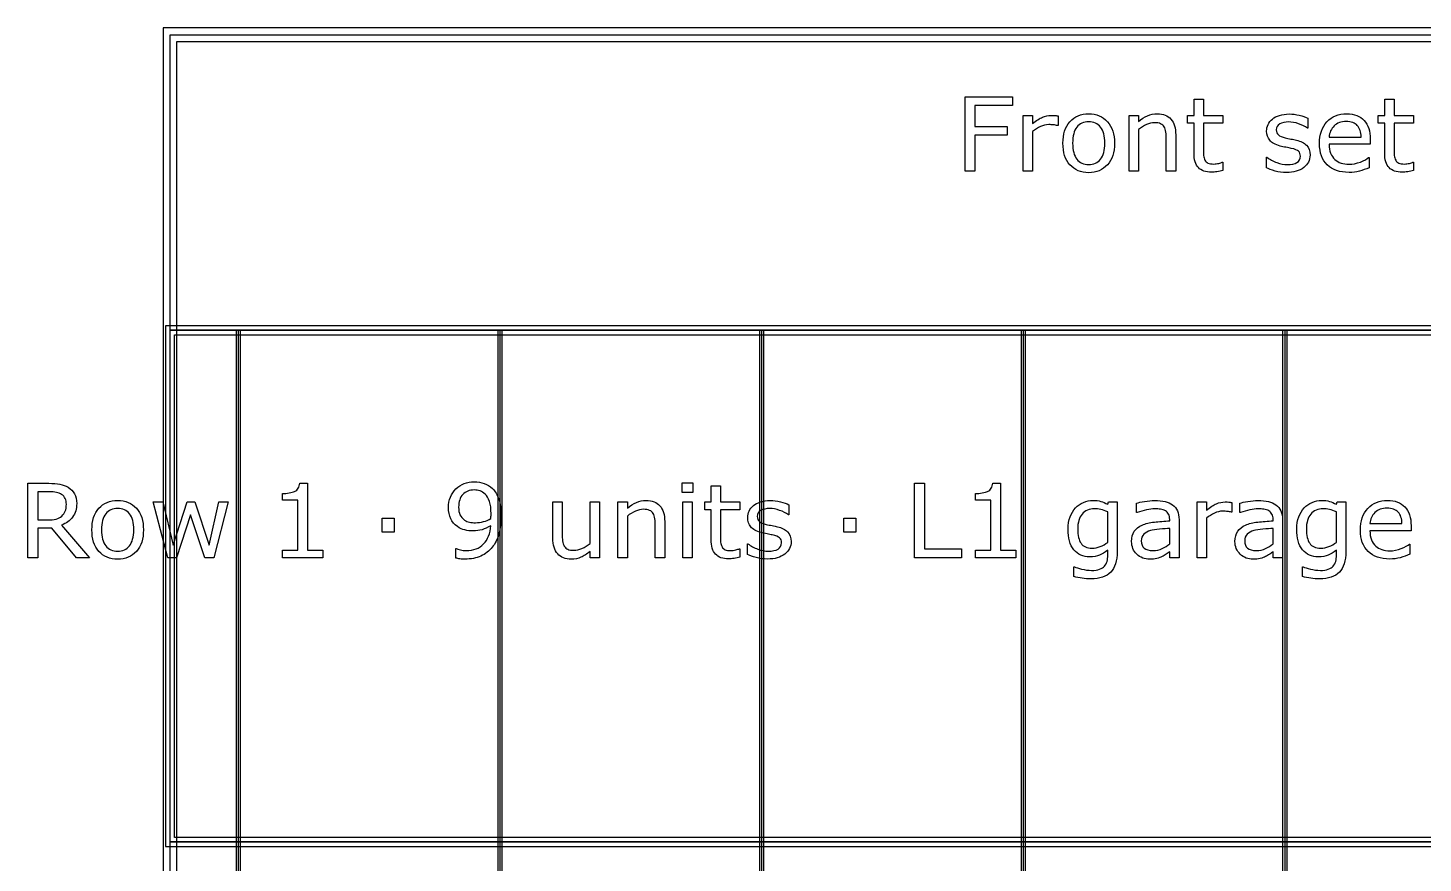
# Model space of a CAD drawing. Extents: x -13 to 750, y 12 to 2314.
# Drawn here: x 31.5 to 154.1, y 507 to 580.5 of the extents above; entities that cross this region are included whole.
import ezdxf

# ---------------------------------------------------------------- set-up
doc = ezdxf.new("R2010")
doc.units = 0
doc.layers.get('0').update_dxf_attribs({"linetype": 'CONTINUOUS'})

msp = doc.modelspace()

# ---------------------------------------------------------------- linework, layer by layer
at = {"color": 7}
for points in [[(43.400391, 580.4896), (43.400391, 128.2904), (268.59961, 128.2904), (268.59961, 580.4896)], [(44, 579.89), (268, 579.89), (268, 553.89), (44, 553.89)], [(44.599609, 579.2904), (267.40039, 579.2904), (267.40039, 129.4896), (44.599609, 129.4896)], [(118.06421, 573.66), (114.75513, 573.66), (114.75513, 571.8143), (117.59839, 571.8143), (117.59839, 571.0409), (114.75513, 571.0409), (114.75513, 567.89), (113.88501, 567.89), (113.88501, 574.4335), (118.06421, 574.4335)], [(126.16333, 570.3421)], [(127.01587, 570.3421)], [(43.599609, 554.2904), (43.599609, 508.4896), (268.40039, 508.4896), (268.40039, 554.2904)], [(44, 553.89), (268, 553.89), (268, 508.89), (44, 508.89)], [(44.400391, 553.4896), (267.59961, 553.4896), (267.59961, 509.2904), (44.400391, 509.2904)], [(49.800781, 553.89), (49.800781, 295.89), (50.199219, 295.89), (50.199219, 553.89)], [(72.800781, 553.89), (72.800781, 295.89), (73.199219, 295.89), (73.199219, 553.89)], [(95.800781, 553.89), (95.800781, 295.89), (96.199219, 295.89), (96.199219, 553.89)], [(118.80078, 553.89), (118.80078, 295.89), (119.19922, 295.89), (119.19922, 553.89)], [(141.80078, 553.89), (141.80078, 295.89), (142.19922, 295.89), (142.19922, 553.89)], [(89.956787, 539.6205), (89.025146, 539.6205), (89.025146, 540.4774), (89.956787, 540.4774)], [(113.58179, 533.8901), (109.44214, 533.8901), (109.44214, 540.4336), (110.31226, 540.4336), (110.31226, 534.6635), (113.58179, 534.6635)], [(34.884522, 538.5921)], [(49.114014, 538.7987), (47.835205, 533.89), (47.070557, 533.89), (45.809326, 537.6737), (44.556885, 533.89), (43.796631, 533.89), (42.504639, 538.7987), (43.365967, 538.7987), (44.266846, 534.9974), (45.49292, 538.7987), (46.174072, 538.7987), (47.430908, 534.9974), (48.283447, 538.7987)], [(89.904053, 533.89), (89.077881, 533.89), (89.077881, 538.7987), (89.904053, 538.7987)], [(63.703857, 536.1356), (62.653564, 536.1356), (62.653564, 537.3793), (63.703857, 537.3793)], [(73.108158, 537.555)], [(104.28735, 536.1357), (103.23706, 536.1357), (103.23706, 537.3794), (104.28735, 537.3794)], [(40.80835, 536.3421)], [(41.660889, 536.3421)], [(126.427, 535.2393)], [(146.52759, 535.2393)], [(44, 508.89), (268, 508.89), (268, 482.89), (44, 482.89)]]:
    msp.add_lwpolyline(points, close=True, dxfattribs=at)
for points in [[(134.00757, 569.4937), (134.00757, 572.1041), (133.44946, 572.1041), (133.44946, 572.7984), (134.00757, 572.7984), (134.00757, 574.209), (134.83374, 574.209), (134.83374, 572.7984), (136.53882, 572.7984), (136.53882, 572.1041), (134.83374, 572.1041), (134.83374, 569.8672)], [(150.76831, 569.4937), (150.76831, 572.1041), (150.21021, 572.1041), (150.21021, 572.7984), (150.76831, 572.7984), (150.76831, 574.209), (151.59448, 574.209), (151.59448, 572.7984), (153.29956, 572.7984), (153.29956, 572.1041), (151.59448, 572.1041), (151.59448, 569.8672)], [(119.81767, 571.3754), (119.81767, 567.89), (118.9915, 567.89), (118.9915, 572.7987), (119.81767, 572.7987), (119.81767, 572.0736)], [(122.05448, 572.7457), (122.05444, 571.8978)], [(129.1208, 571.5547), (129.1208, 567.89), (128.29463, 567.89), (128.29463, 572.7987), (129.1208, 572.7987), (129.1208, 572.2538)], [(122.05444, 571.8978), (122.01054, 571.8978)], [(144.01388, 572.548), (144.01388, 571.6647), (143.96988, 571.6647)], [(132.39917, 567.89), (131.573, 567.89), (131.573, 570.6849)], [(132.39912, 571.076), (132.39917, 567.89)], [(145.88159, 570.8916), (148.69409, 570.8916)], [(149.49825, 570.707), (149.49829, 570.2588)], [(140.37085, 568.1845), (140.37085, 569.1118), (140.41475, 569.1118)], [(144.20719, 569.3045), (144.20728, 569.3051)], [(149.49829, 570.2588), (145.88159, 570.2588)], [(149.35767, 569.0898), (149.40157, 569.0898), (149.40157, 568.1889)], [(136.49489, 568.6763), (136.53879, 568.6763), (136.53882, 567.934)], [(153.25564, 568.6763), (153.29954, 568.6763), (153.29956, 567.934)], [(50, 553.89), (50, 295.89)], [(73, 553.89), (73, 295.89)], [(96, 553.89), (96, 295.89)], [(119, 553.89), (119, 295.89)], [(142, 553.89), (142, 295.89)], [(36.919189, 533.89), (35.789795, 533.89), (33.601318, 536.4916), (32.375244, 536.4916), (32.375244, 533.89), (31.505127, 533.89), (31.505127, 540.4335), (33.337646, 540.4335)], [(33.39917, 539.6867), (32.375244, 539.6867), (32.375244, 537.217), (33.25415, 537.217)], [(55.402588, 540.4555), (56.08374, 540.4555), (56.08374, 534.5581), (57.419678, 534.5581), (57.419678, 533.89)], [(91.556396, 535.4937), (91.556396, 538.1041), (90.998291, 538.1041), (90.998291, 538.7984), (91.556396, 538.7984), (91.556396, 540.209), (92.382568, 540.209), (92.382568, 538.7984), (94.087646, 538.7984), (94.087646, 538.1041), (92.382568, 538.1041), (92.382568, 535.8672)], [(116.31958, 540.4556), (117.00073, 540.4556), (117.00073, 534.5582), (118.33667, 534.5582), (118.33667, 533.8901)], [(57.419678, 533.89), (53.877686, 533.89), (53.877686, 534.558), (55.23999, 534.558), (55.23999, 538.9437), (53.877686, 538.9437), (53.877686, 539.5414)], [(77.643311, 535.6127), (77.643311, 538.7987), (78.469482, 538.7987), (78.469482, 536.0038)], [(80.921634, 535.1336), (80.921634, 538.7986), (81.747806, 538.7986), (81.747803, 533.89)], [(84.199952, 537.5547), (84.199952, 533.89), (83.37378, 533.89), (83.37378, 538.7987), (84.199952, 538.7987), (84.199952, 538.2538)], [(98.398686, 538.548), (98.398686, 537.6647), (98.354736, 537.6647)], [(118.33667, 533.8901), (114.79468, 533.8901), (114.79468, 534.5581), (116.15698, 534.5581), (116.15698, 538.9438), (114.79468, 538.9438), (114.79468, 539.5415)], [(126.42703, 538.5877), (126.47973, 538.7986), (127.25316, 538.7986), (127.25317, 534.4482)], [(129.0022, 537.854), (128.9583, 537.854), (128.9583, 538.6933)], [(135.11064, 537.3755), (135.11064, 533.89), (134.28446, 533.89), (134.28446, 538.7987), (135.11064, 538.7987), (135.11064, 538.0736)], [(137.34745, 538.7457), (137.34741, 537.8979)], [(138.09009, 537.854), (138.04619, 537.854), (138.04619, 538.6933)], [(146.52753, 538.5877), (146.58023, 538.7986), (147.35367, 538.7986), (147.35376, 534.4482)], [(72.220481, 537.7437), (72.220459, 537.744)], [(126.427, 535.2392), (126.427, 537.9155)], [(131.87183, 537.1336), (131.87183, 537.261)], [(132.69365, 537.2209), (132.6936, 533.8901)], [(137.34741, 537.8979), (137.30351, 537.8979)], [(140.95972, 537.1336), (140.95972, 537.261)], [(141.78154, 537.2209), (141.78149, 533.8901)], [(146.52759, 535.2392), (146.52759, 537.9155)], [(34.458252, 536.7509), (36.919189, 533.89)], [(87.478271, 533.89), (86.6521, 533.89), (86.6521, 536.6849)], [(87.478272, 537.076), (87.478271, 533.89)], [(131.87183, 535.0986), (131.87183, 536.4653)], [(140.95972, 535.0986), (140.95972, 536.4653)], [(149.47192, 536.8916), (152.28442, 536.8916)], [(153.08862, 536.2588), (149.47192, 536.2588)], [(153.08858, 536.707), (153.08862, 536.2588)], [(94.755615, 534.1845), (94.755615, 535.1118), (94.799565, 535.1118)], [(98.592041, 535.3045), (98.592041, 535.3051)], [(131.87183, 535.0985), (131.87183, 535.0986)], [(140.95972, 535.0985), (140.95972, 535.0986)], [(152.948, 535.0898), (152.9919, 535.0898), (152.9919, 534.1889)], [(69.113525, 533.8636), (69.113525, 534.703), (69.157475, 534.703)], [(81.747803, 533.89), (80.921631, 533.89), (80.921631, 534.4349)], [(94.043703, 534.6763), (94.087653, 534.6763), (94.087646, 533.934)], [(126.42703, 534.1097), (126.42703, 534.558)], [(132.6936, 533.8901), (131.87183, 533.8901), (131.87183, 534.413)], [(141.78149, 533.8901), (140.95972, 533.8901), (140.95972, 534.413)], [(146.52753, 534.1097), (146.52753, 534.558)], [(123.44751, 532.2421), (123.44751, 533.0858), (123.49151, 533.0858)], [(143.5481, 532.2421), (143.5481, 533.0858), (143.592, 533.0858)]]:
    msp.add_lwpolyline(points, dxfattribs=at)
for points in [[(120.68339, 572.6317), (120.935343, 572.743033), (121.19169, 572.7987), (121.45243, 572.7987)], [(121.45243, 572.7987), (121.595983, 572.7987), (121.699987, 572.794367), (121.76444, 572.7857)], [(121.76444, 572.7857), (121.828907, 572.779033), (121.925587, 572.7657), (122.05448, 572.7457)], [(123.09595, 572.2362), (123.506103, 572.702), (124.05835, 572.9349), (124.75269, 572.9349)], [(124.75269, 572.9349), (125.441163, 572.9349), (125.990477, 572.702), (126.40063, 572.2362)], [(129.1208, 572.2538), (129.378613, 572.467667), (129.645213, 572.634633), (129.9206, 572.7547)], [(129.9206, 572.7547), (130.195993, 572.874833), (130.47871, 572.9349), (130.76875, 572.9349)], [(130.76875, 572.9349), (131.299023, 572.9349), (131.70332, 572.775233), (131.98164, 572.4559)], [(140.89815, 572.4689), (141.062217, 572.606567), (141.270227, 572.714967), (141.52218, 572.7941)], [(141.52218, 572.7941), (141.77706, 572.8761), (142.06124, 572.9171), (142.37472, 572.9171)], [(142.37472, 572.9171), (142.667687, 572.9171), (142.963583, 572.8805), (143.26241, 572.8073)], [(143.26241, 572.8073), (143.56417, 572.736967), (143.81466, 572.650533), (144.01388, 572.548)], [(145.69698, 572.2275), (146.136433, 572.699167), (146.713583, 572.935), (147.42843, 572.935)], [(147.42843, 572.935), (148.090537, 572.935), (148.6003, 572.741633), (148.95772, 572.3549)], [(119.81767, 572.0736), (120.14579, 572.337267), (120.434363, 572.5233), (120.68339, 572.6317)], [(120.50321, 571.8104), (120.26591, 571.699067), (120.037397, 571.554067), (119.81767, 571.3754)], [(121.2415, 571.9818), (120.986613, 571.9818), (120.740517, 571.924667), (120.50321, 571.8104)], [(121.65019, 571.9598), (121.53593, 571.974467), (121.3997, 571.9818), (121.2415, 571.9818)], [(122.01054, 571.8978), (121.887493, 571.927133), (121.767377, 571.9478), (121.65019, 571.9598)], [(122.48511, 570.3421), (122.48511, 571.141967), (122.688723, 571.773333), (123.09595, 572.2362)], [(123.70679, 571.7572), (123.460697, 571.4496), (123.33765, 570.9779), (123.33765, 570.3421)], [(124.75269, 572.223), (124.304443, 572.223), (123.95581, 572.067733), (123.70679, 571.7572)], [(125.78979, 571.7572), (125.54077, 572.067733), (125.19507, 572.223), (124.75269, 572.223)], [(126.16333, 570.3421), (126.16333, 570.9779), (126.038817, 571.4496), (125.78979, 571.7572)], [(126.40063, 572.2362), (126.81079, 571.773333), (127.01587, 571.141967), (127.01587, 570.3421)], [(129.82832, 571.981), (129.582227, 571.869667), (129.346387, 571.727567), (129.1208, 571.5547)], [(130.53584, 572.148), (130.310253, 572.148), (130.074413, 572.092333), (129.82832, 571.981)], [(131.07197, 572.056), (130.934277, 572.117333), (130.755567, 572.148), (130.53584, 572.148)], [(131.38838, 571.7836), (131.315133, 571.9066), (131.209663, 571.9974), (131.07197, 572.056)], [(131.5334, 571.3177), (131.507067, 571.516967), (131.458727, 571.672267), (131.38838, 571.7836)], [(131.98164, 572.4559), (132.25996, 572.136567), (132.39912, 571.6766), (132.39912, 571.076)], [(140.39278, 571.4186), (140.39278, 571.620733), (140.433797, 571.811167), (140.51583, 571.9899)], [(140.51583, 571.9899), (140.60079, 572.168633), (140.72823, 572.3283), (140.89815, 572.4689)], [(141.54849, 572.0426), (141.340483, 571.928333), (141.23648, 571.756967), (141.23648, 571.5285)], [(141.23648, 571.5285), (141.23648, 571.3263), (141.29947, 571.173933), (141.42545, 571.0714)], [(142.31314, 572.2184), (142.011387, 572.2184), (141.756503, 572.1598), (141.54849, 572.0426)], [(143.20084, 572.0558), (142.89908, 572.1642), (142.60318, 572.2184), (142.31314, 572.2184)], [(143.96988, 571.6647), (143.75894, 571.819967), (143.502593, 571.950333), (143.20084, 572.0558)], [(145.0422, 570.3159), (145.0422, 571.118633), (145.26046, 571.755833), (145.69698, 572.2275)], [(146.32544, 571.8628), (146.0647, 571.602), (145.91675, 571.278267), (145.88159, 570.8916)], [(147.38452, 572.2539), (146.94214, 572.2539), (146.589113, 572.123533), (146.32544, 571.8628)], [(148.3645, 571.8979), (148.150633, 572.135233), (147.823973, 572.2539), (147.38452, 572.2539)], [(148.69409, 570.8916), (148.691423, 571.3252), (148.58156, 571.660633), (148.3645, 571.8979)], [(148.95772, 572.3549), (149.318073, 571.968233), (149.49825, 571.418933), (149.49825, 570.707)], [(123.09595, 568.4481), (122.688723, 568.910967), (122.48511, 569.5423), (122.48511, 570.3421)], [(123.33765, 570.3421), (123.33765, 569.7269), (123.46216, 569.259633), (123.71118, 568.9403)], [(125.7854, 568.9359), (126.037353, 569.2523), (126.16333, 569.721033), (126.16333, 570.3421)], [(127.01587, 570.3421), (127.01587, 569.5423), (126.81079, 568.910967), (126.40063, 568.4481)], [(131.573, 570.6849), (131.573, 570.9105), (131.5598, 571.121433), (131.5334, 571.3177)], [(140.66085, 570.6012), (140.482137, 570.823867), (140.39278, 571.096333), (140.39278, 571.4186)], [(141.57931, 570.1002), (141.148643, 570.214467), (140.84249, 570.381467), (140.66085, 570.6012)], [(141.42545, 571.0714), (141.548497, 570.968867), (141.747713, 570.8854), (142.0231, 570.821)], [(142.0231, 570.821), (142.175447, 570.785667), (142.34537, 570.7505), (142.53287, 570.7155)], [(142.53287, 570.7155), (142.723297, 570.680167), (142.8815, 570.647833), (143.00748, 570.6185)], [(143.00748, 570.6185), (143.391267, 570.530633), (143.687163, 570.379767), (143.89517, 570.1659)], [(145.72774, 568.435), (145.270713, 568.8774), (145.0422, 569.504367), (145.0422, 570.3159)], [(134.39868, 568.1973), (134.13794, 568.466833), (134.00757, 568.898967), (134.00757, 569.4937)], [(134.83374, 569.8672), (134.83374, 569.6094), (134.839607, 569.407267), (134.85134, 569.2608)], [(134.85134, 569.2608), (134.863073, 569.117267), (134.90409, 568.9825), (134.97439, 568.8565)], [(140.41475, 569.1118), (140.675497, 568.915467), (140.965537, 568.758733), (141.28487, 568.6416)], [(142.09347, 569.986), (141.90597, 570.021333), (141.734583, 570.0594), (141.57931, 570.1002)], [(142.55489, 569.894), (142.437703, 569.920667), (142.283897, 569.951333), (142.09347, 569.986)], [(143.19649, 569.6391), (143.085163, 569.7387), (142.871297, 569.823667), (142.55489, 569.894)], [(143.05587, 568.646), (143.26095, 568.763133), (143.36349, 568.9477), (143.36349, 569.1997)], [(143.36349, 569.1997), (143.36349, 569.393033), (143.307823, 569.5395), (143.19649, 569.6391)], [(144.20728, 569.3051), (144.20728, 568.8569), (144.021243, 568.489233), (143.64917, 568.2021)], [(143.89517, 570.1659), (144.103183, 569.9491), (144.20719, 569.661967), (144.20719, 569.3045)], [(145.88159, 570.2588), (145.88159, 569.957), (145.927, 569.6933), (146.01782, 569.4677)], [(146.01782, 569.4677), (146.10864, 569.2451), (146.233153, 569.062), (146.39136, 568.9184)], [(148.63257, 568.6943), (148.97241, 568.829033), (149.21411, 568.960867), (149.35767, 569.0898)], [(151.15942, 568.1973), (150.89868, 568.466833), (150.76831, 568.898967), (150.76831, 569.4937)], [(151.59448, 569.8672), (151.59448, 569.6094), (151.600347, 569.407267), (151.61208, 569.2608)], [(151.61208, 569.2608), (151.623813, 569.117267), (151.66483, 568.9825), (151.73513, 568.8565)], [(124.75269, 567.7538), (124.05835, 567.7538), (123.506103, 567.985233), (123.09595, 568.4481)], [(123.71118, 568.9403), (123.960207, 568.6239), (124.307377, 568.4657), (124.75269, 568.4657)], [(124.75269, 568.4657), (125.192143, 568.4657), (125.53638, 568.622433), (125.7854, 568.9359)], [(126.40063, 568.4481), (125.990477, 567.985233), (125.441163, 567.7538), (124.75269, 567.7538)], [(135.54126, 567.793), (135.04028, 567.793), (134.65942, 567.927767), (134.39868, 568.1973)], [(134.97439, 568.8565), (135.038857, 568.7393), (135.126747, 568.652867), (135.23806, 568.5972)], [(135.23806, 568.5972), (135.352313, 568.544533), (135.525163, 568.5182), (135.75661, 568.5182)], [(136.02905, 567.833), (135.84741, 567.806333), (135.684813, 567.793), (135.54126, 567.793)], [(135.75661, 568.5182), (135.891377, 568.5182), (136.032003, 568.5372), (136.17849, 568.5752)], [(136.53882, 567.934), (136.383547, 567.893333), (136.213623, 567.859667), (136.02905, 567.833)], [(136.17849, 568.5752), (136.32497, 568.616533), (136.430437, 568.650233), (136.49489, 568.6763)], [(141.1311, 567.8989), (140.829347, 567.986767), (140.57593, 568.081967), (140.37085, 568.1845)], [(142.13306, 567.7714), (141.769773, 567.7714), (141.435787, 567.8139), (141.1311, 567.8989)], [(141.28487, 568.6416), (141.60421, 568.527333), (141.910363, 568.4702), (142.20333, 568.4702)], [(143.64917, 568.2021), (143.28003, 567.914967), (142.77466, 567.7714), (142.13306, 567.7714)], [(142.20333, 568.4702), (142.56661, 568.4702), (142.85079, 568.5288), (143.05587, 568.646)], [(147.63497, 567.7758), (146.820517, 567.7758), (146.184773, 567.995533), (145.72774, 568.435)], [(146.39136, 568.9184), (146.5437, 568.7778), (146.723873, 568.672333), (146.93188, 568.602)], [(146.93188, 568.602), (147.14282, 568.531667), (147.374267, 568.4965), (147.62622, 568.4965)], [(147.62622, 568.4965), (147.960207, 568.4965), (148.295657, 568.562433), (148.63257, 568.6943)], [(148.54903, 567.8945), (148.25899, 567.815367), (147.954303, 567.7758), (147.63497, 567.7758)], [(149.40157, 568.1889), (149.12325, 568.0717), (148.83907, 567.973567), (148.54903, 567.8945)], [(152.302, 567.793), (151.801027, 567.793), (151.420167, 567.927767), (151.15942, 568.1973)], [(151.73513, 568.8565), (151.799597, 568.7393), (151.887487, 568.652867), (151.9988, 568.5972)], [(151.9988, 568.5972), (152.11306, 568.544533), (152.28591, 568.5182), (152.51735, 568.5182)], [(152.78979, 567.833), (152.60815, 567.806333), (152.445553, 567.793), (152.302, 567.793)], [(152.51735, 568.5182), (152.652117, 568.5182), (152.792743, 568.5372), (152.93923, 568.5752)], [(153.29956, 567.934), (153.144287, 567.893333), (152.974363, 567.859667), (152.78979, 567.833)], [(152.93923, 568.5752), (153.085717, 568.616533), (153.191187, 568.650233), (153.25564, 568.6763)], [(33.337646, 540.4335), (33.733154, 540.4335), (34.062744, 540.407167), (34.326416, 540.3545)], [(34.01001, 539.6337), (33.837158, 539.669033), (33.633545, 539.6867), (33.39917, 539.6867)], [(34.458252, 539.4579), (34.332275, 539.542833), (34.182861, 539.601433), (34.01001, 539.6337)], [(34.326416, 540.3545), (34.590088, 540.3045), (34.827393, 540.213667), (35.03833, 540.082)], [(35.03833, 540.082), (35.275635, 539.9326), (35.460205, 539.743633), (35.592041, 539.5151)], [(54.470947, 539.5854), (54.681885, 539.6174), (54.841553, 539.6628), (54.949951, 539.7216)], [(54.949951, 539.7216), (55.084717, 539.794867), (55.190186, 539.887167), (55.266357, 539.9985)], [(55.266357, 539.9985), (55.345459, 540.112767), (55.390869, 540.2651), (55.402588, 540.4555)], [(68.476322, 538.3065), (68.476322, 538.9745), (68.696049, 539.517967), (69.135502, 539.9369)], [(69.135502, 539.9369), (69.574955, 540.355833), (70.111088, 540.5653), (70.7439, 540.5653)], [(70.735107, 539.8491), (70.313232, 539.8491), (69.979248, 539.717267), (69.733154, 539.4536)], [(71.249268, 539.7611), (71.091065, 539.819767), (70.919678, 539.8491), (70.735107, 539.8491)], [(70.7439, 540.5653), (71.060307, 540.5653), (71.353276, 540.5155), (71.622807, 540.4159)], [(71.693115, 539.4798), (71.55542, 539.611667), (71.407471, 539.705433), (71.249268, 539.7611)], [(71.622807, 540.4159), (71.892338, 540.319233), (72.128178, 540.172733), (72.330326, 539.9764)], [(72.330326, 539.9764), (72.579349, 539.733267), (72.771244, 539.4198), (72.90601, 539.036)], [(115.38794, 539.5855), (115.59888, 539.6175), (115.758547, 539.6629), (115.86694, 539.7217)], [(115.86694, 539.7217), (116.001707, 539.794967), (116.107177, 539.887267), (116.18335, 539.9986)], [(116.18335, 539.9986), (116.26245, 540.112867), (116.30786, 540.2652), (116.31958, 540.4556)], [(34.783447, 539.0887), (34.718994, 539.235233), (34.610595, 539.3583), (34.458252, 539.4579)], [(34.884521, 538.5921), (34.884521, 538.779633), (34.85083, 538.945167), (34.783447, 539.0887)], [(34.787842, 537.9813), (34.852295, 538.142433), (34.884522, 538.346033), (34.884522, 538.5921)], [(35.794189, 538.6538), (35.794189, 538.182133), (35.675537, 537.7866), (35.438232, 537.4672)], [(35.592041, 539.5151), (35.726806, 539.2895), (35.794189, 539.0024), (35.794189, 538.6538)], [(37.740967, 538.2362), (38.151123, 538.702), (38.703369, 538.9349), (39.397705, 538.9349)], [(39.397705, 538.9349), (40.086182, 538.9349), (40.635498, 538.702), (41.045654, 538.2362)], [(53.877686, 539.5414), (54.062256, 539.5414), (54.26001, 539.556067), (54.470947, 539.5854)], [(69.733154, 539.4536), (69.48999, 539.189933), (69.368408, 538.819333), (69.368408, 538.3418)], [(72.079834, 538.8382), (71.986084, 539.1136), (71.857178, 539.327467), (71.693115, 539.4798)], [(72.220459, 537.744), (72.220459, 538.198133), (72.173584, 538.562867), (72.079834, 538.8382)], [(72.90601, 539.036), (73.040775, 538.655133), (73.108158, 538.161467), (73.108158, 537.555)], [(84.199952, 538.2538), (84.457765, 538.467667), (84.724366, 538.634633), (84.999757, 538.7547)], [(84.999757, 538.7547), (85.275148, 538.874833), (85.557862, 538.9349), (85.847901, 538.9349)], [(85.847901, 538.9349), (86.378175, 538.9349), (86.782472, 538.775233), (87.060792, 538.4559)], [(87.060792, 538.4559), (87.339112, 538.136567), (87.478272, 537.6766), (87.478272, 537.076)], [(94.900639, 537.9899), (94.9856, 538.168633), (95.113041, 538.3283), (95.282963, 538.4689)], [(95.282963, 538.4689), (95.447026, 538.606567), (95.655033, 538.714967), (95.906986, 538.7941)], [(95.906986, 538.7941), (96.161869, 538.8761), (96.446049, 538.9171), (96.759525, 538.9171)], [(96.759525, 538.9171), (97.052494, 538.9171), (97.348393, 538.8805), (97.647221, 538.8073)], [(97.647221, 538.8073), (97.948979, 538.736967), (98.199467, 538.650533), (98.398686, 538.548)], [(114.79468, 539.5415), (114.979247, 539.5415), (115.177, 539.556167), (115.38794, 539.5855)], [(123.59695, 538.2757), (123.787383, 538.483767), (124.01883, 538.6449), (124.29129, 538.7591)], [(124.29129, 538.7591), (124.56375, 538.8763), (124.834747, 538.9349), (125.10428, 538.9349)], [(125.10428, 538.9349), (125.38846, 538.9349), (125.625763, 538.905567), (125.81619, 538.8469)], [(125.81619, 538.8469), (126.00955, 538.7909), (126.213163, 538.7045), (126.42703, 538.5877)], [(128.9583, 538.6933), (129.119433, 538.7373), (129.352343, 538.785633), (129.65703, 538.8383)], [(129.65703, 538.8383), (129.961717, 538.890967), (130.26201, 538.9173), (130.55791, 538.9173)], [(130.55791, 538.9173), (130.903617, 538.9173), (131.20391, 538.887967), (131.45879, 538.8293)], [(131.45879, 538.8293), (131.716603, 538.773967), (131.93926, 538.677267), (132.12676, 538.5392)], [(132.12676, 538.5392), (132.311327, 538.404467), (132.45195, 538.230167), (132.54863, 538.0163)], [(135.11064, 538.0736), (135.43876, 538.337267), (135.727333, 538.5233), (135.97636, 538.6317)], [(135.97636, 538.6317), (136.228313, 538.743033), (136.48466, 538.7987), (136.7454, 538.7987)], [(136.7454, 538.7987), (136.888953, 538.7987), (136.992957, 538.794367), (137.05741, 538.7857)], [(137.05741, 538.7857), (137.121877, 538.779033), (137.218557, 538.7657), (137.34745, 538.7457)], [(138.04619, 538.6933), (138.207323, 538.7373), (138.440233, 538.785633), (138.74492, 538.8383)], [(138.74492, 538.8383), (139.049607, 538.890967), (139.3499, 538.9173), (139.6458, 538.9173)], [(139.6458, 538.9173), (139.991507, 538.9173), (140.2918, 538.887967), (140.54668, 538.8293)], [(140.54668, 538.8293), (140.804493, 538.773967), (141.02715, 538.677267), (141.21465, 538.5392)], [(141.21465, 538.5392), (141.399223, 538.404467), (141.539847, 538.230167), (141.63652, 538.0163)], [(143.69745, 538.2757), (143.887877, 538.483767), (144.119323, 538.6449), (144.39179, 538.7591)], [(144.39179, 538.7591), (144.66425, 538.8763), (144.935243, 538.9349), (145.20477, 538.9349)], [(145.20477, 538.9349), (145.48895, 538.9349), (145.726257, 538.905567), (145.91669, 538.8469)], [(145.91669, 538.8469), (146.11005, 538.7909), (146.313663, 538.7045), (146.52753, 538.5877)], [(149.28731, 538.2275), (149.726763, 538.699167), (150.303913, 538.935), (151.01876, 538.935)], [(151.01876, 538.935), (151.680867, 538.935), (152.190633, 538.741633), (152.54806, 538.3549)], [(33.25415, 537.217), (33.529541, 537.217), (33.769775, 537.240333), (33.974854, 537.287)], [(33.974854, 537.287), (34.179932, 537.337), (34.354248, 537.4278), (34.497803, 537.5594)], [(35.438232, 537.4672), (35.200927, 537.1508), (34.874267, 536.912033), (34.458252, 536.7509)], [(34.497803, 537.5594), (34.629639, 537.682467), (34.726319, 537.8231), (34.787842, 537.9813)], [(37.130127, 536.3421), (37.130127, 537.141967), (37.33374, 537.773333), (37.740967, 538.2362)], [(38.351807, 537.7572), (38.105713, 537.4496), (37.982666, 536.9779), (37.982666, 536.3421)], [(39.397705, 538.223), (38.949463, 538.223), (38.60083, 538.067733), (38.351807, 537.7572)], [(40.434814, 537.7572), (40.185791, 538.067733), (39.840088, 538.223), (39.397705, 538.223)], [(40.80835, 536.3421), (40.80835, 536.9779), (40.683838, 537.4496), (40.434814, 537.7572)], [(41.045654, 538.2362), (41.455811, 537.773333), (41.660889, 537.141967), (41.660889, 536.3421)], [(68.669682, 537.3177), (68.540775, 537.5931), (68.476322, 537.9227), (68.476322, 538.3065)], [(69.254154, 536.6366), (68.996342, 536.815267), (68.801518, 537.0423), (68.669682, 537.3177)], [(69.368408, 538.3418), (69.368408, 538.063467), (69.407959, 537.8364), (69.487061, 537.6606)], [(69.487061, 537.6606), (69.566162, 537.4848), (69.699463, 537.331), (69.886963, 537.1992)], [(69.886963, 537.1992), (70.018799, 537.1084), (70.163818, 537.046867), (70.322021, 537.0146)], [(71.543701, 537.0626), (71.778076, 537.123933), (71.997803, 537.213267), (72.202881, 537.3306)], [(72.202881, 537.3306), (72.205814, 537.391933), (72.208748, 537.452), (72.211681, 537.5108)], [(72.211681, 537.5108), (72.217548, 537.572133), (72.220481, 537.649767), (72.220481, 537.7437)], [(73.108154, 537.555), (73.108154, 536.983733), (73.042236, 536.4652), (72.9104, 535.9994)], [(84.907472, 537.981), (84.661378, 537.869667), (84.425538, 537.727567), (84.199952, 537.5547)], [(85.614991, 538.148), (85.389405, 538.148), (85.153565, 538.092333), (84.907472, 537.981)], [(86.151124, 538.056), (86.013429, 538.117333), (85.834718, 538.148), (85.614991, 538.148)], [(86.46753, 537.7836), (86.394288, 537.9066), (86.288819, 537.9974), (86.151124, 538.056)], [(86.61255, 537.3177), (86.586183, 537.516967), (86.537843, 537.672267), (86.46753, 537.7836)], [(86.6521, 536.6849), (86.6521, 536.9105), (86.638917, 537.121433), (86.61255, 537.3177)], [(94.777592, 537.4186), (94.777592, 537.620733), (94.818608, 537.811167), (94.900639, 537.9899)], [(95.045658, 536.6012), (94.866947, 536.823867), (94.777592, 537.096333), (94.777592, 537.4186)], [(95.93335, 538.0426), (95.725342, 537.928333), (95.621338, 537.756967), (95.621338, 537.5285)], [(95.621338, 537.5285), (95.621338, 537.3263), (95.684326, 537.173933), (95.810303, 537.0714)], [(96.697998, 538.2184), (96.39624, 538.2184), (96.141357, 538.1598), (95.93335, 538.0426)], [(97.585693, 538.0558), (97.283936, 538.1642), (96.988037, 538.2184), (96.697998, 538.2184)], [(98.354736, 537.6647), (98.143799, 537.819967), (97.887451, 537.950333), (97.585693, 538.0558)], [(122.93338, 536.3905), (122.93338, 536.812367), (122.991973, 537.175633), (123.10916, 537.4803)], [(123.10916, 537.4803), (123.22928, 537.787967), (123.391877, 538.0531), (123.59695, 538.2757)], [(124.177, 537.7354), (123.91626, 537.430733), (123.78589, 536.988367), (123.78589, 536.4083)], [(125.24927, 538.1924), (124.79517, 538.1924), (124.437747, 538.040067), (124.177, 537.7354)], [(125.81177, 538.1264), (125.62427, 538.1704), (125.43677, 538.1924), (125.24927, 538.1924)], [(126.427, 537.9155), (126.207273, 538.0151), (126.002197, 538.0854), (125.81177, 538.1264)], [(129.82837, 538.1001), (129.56177, 538.044767), (129.28638, 537.962733), (129.0022, 537.854)], [(130.55347, 538.1881), (130.33667, 538.1881), (130.09497, 538.158767), (129.82837, 538.1001)], [(131.06763, 538.1531), (130.903563, 538.176433), (130.732177, 538.1881), (130.55347, 538.1881)], [(131.4895, 538.0169), (131.372313, 538.084233), (131.23169, 538.129633), (131.06763, 538.1531)], [(131.77075, 537.7268), (131.706283, 537.849867), (131.612533, 537.946567), (131.4895, 538.0169)], [(131.87183, 537.261), (131.87183, 537.448533), (131.838137, 537.6038), (131.77075, 537.7268)], [(132.54863, 538.0163), (132.64531, 537.802433), (132.69365, 537.5373), (132.69365, 537.2209)], [(135.79618, 537.8105), (135.55888, 537.699167), (135.330367, 537.554167), (135.11064, 537.3755)], [(136.53446, 537.9819), (136.27958, 537.9819), (136.033487, 537.924767), (135.79618, 537.8105)], [(136.94316, 537.9599), (136.8289, 537.974567), (136.692667, 537.9819), (136.53446, 537.9819)], [(137.30351, 537.8979), (137.180463, 537.927233), (137.060347, 537.9479), (136.94316, 537.9599)], [(138.91626, 538.1001), (138.64966, 538.044767), (138.37427, 537.962733), (138.09009, 537.854)], [(139.64136, 538.1881), (139.42456, 538.1881), (139.18286, 538.158767), (138.91626, 538.1001)], [(140.15552, 538.1531), (139.991453, 538.176433), (139.820067, 538.1881), (139.64136, 538.1881)], [(140.57739, 538.0169), (140.460203, 538.084233), (140.31958, 538.129633), (140.15552, 538.1531)], [(140.85864, 537.7268), (140.794173, 537.849867), (140.700423, 537.946567), (140.57739, 538.0169)], [(140.95972, 537.261), (140.95972, 537.448533), (140.926027, 537.6038), (140.85864, 537.7268)], [(141.63652, 538.0163), (141.7332, 537.802433), (141.78154, 537.5373), (141.78154, 537.2209)], [(143.03388, 536.3905), (143.03388, 536.812367), (143.092473, 537.175633), (143.20966, 537.4803)], [(143.20966, 537.4803), (143.329773, 537.787967), (143.49237, 538.0531), (143.69745, 538.2757)], [(144.27759, 537.7354), (144.016843, 537.430733), (143.88647, 536.988367), (143.88647, 536.4083)], [(145.34985, 538.1924), (144.89575, 538.1924), (144.53833, 538.040067), (144.27759, 537.7354)], [(145.91235, 538.1264), (145.72485, 538.1704), (145.53735, 538.1924), (145.34985, 538.1924)], [(146.52759, 537.9155), (146.307863, 538.0151), (146.102783, 538.0854), (145.91235, 538.1264)], [(148.63253, 536.3159), (148.63253, 537.118633), (148.85079, 537.755833), (149.28731, 538.2275)], [(149.91577, 537.8628), (149.65503, 537.602), (149.50708, 537.278267), (149.47192, 536.8916)], [(150.97485, 538.2539), (150.53247, 538.2539), (150.179443, 538.123533), (149.91577, 537.8628)], [(151.95483, 537.8979), (151.740963, 538.135233), (151.414303, 538.2539), (150.97485, 538.2539)], [(152.28442, 536.8916), (152.281753, 537.3252), (152.17189, 537.660633), (151.95483, 537.8979)], [(152.54806, 538.3549), (152.908407, 537.968233), (153.08858, 537.418933), (153.08858, 536.707)], [(37.740967, 534.4481), (37.33374, 534.910967), (37.130127, 535.5423), (37.130127, 536.3421)], [(37.982666, 536.3421), (37.982666, 535.7269), (38.107178, 535.259633), (38.356201, 534.9403)], [(40.43042, 534.9359), (40.682373, 535.2523), (40.80835, 535.721033), (40.80835, 536.3421)], [(41.660889, 536.3421), (41.660889, 535.5423), (41.455811, 534.910967), (41.045654, 534.4481)], [(69.90894, 536.329), (69.692143, 536.381667), (69.473881, 536.4842), (69.254154, 536.6366)], [(70.642826, 536.25), (70.373295, 536.25), (70.128666, 536.276333), (69.90894, 536.329)], [(70.322021, 537.0146), (70.480224, 536.985267), (70.656006, 536.9706), (70.849365, 536.9706)], [(71.429447, 536.3554), (71.189213, 536.285133), (70.927006, 536.25), (70.642826, 536.25)], [(70.849365, 536.9706), (71.077881, 536.9706), (71.309326, 537.001267), (71.543701, 537.0626)], [(72.19849, 536.707), (71.926029, 536.542933), (71.669682, 536.425733), (71.429447, 536.3554)], [(71.556889, 535.0986), (71.92603, 535.488267), (72.139897, 536.0244), (72.19849, 536.707)], [(72.9104, 535.9994), (72.781494, 535.533533), (72.585205, 535.136567), (72.321533, 534.8085)], [(78.469482, 536.0038), (78.469482, 535.754733), (78.481202, 535.540867), (78.504642, 535.3622)], [(95.964115, 536.1002), (95.533451, 536.214467), (95.227299, 536.381467), (95.045658, 536.6012)], [(95.810303, 537.0714), (95.93335, 536.968867), (96.132568, 536.8854), (96.407959, 536.821)], [(96.478275, 535.986), (96.290775, 536.021333), (96.119388, 536.0594), (95.964115, 536.1002)], [(96.407959, 536.821), (96.560303, 536.785667), (96.730225, 536.7505), (96.917725, 536.7155)], [(96.939701, 535.894), (96.822514, 535.920667), (96.668705, 535.951333), (96.478275, 535.986)], [(96.917725, 536.7155), (97.108154, 536.680167), (97.266357, 536.647833), (97.392334, 536.6185)], [(97.392334, 536.6185), (97.776123, 536.530633), (98.072022, 536.379767), (98.280029, 536.1659)], [(98.280029, 536.1659), (98.488037, 535.9491), (98.592041, 535.661967), (98.592041, 535.3045)], [(123.44754, 534.5975), (123.104767, 535.0223), (122.93338, 535.619967), (122.93338, 536.3905)], [(123.78589, 536.4083), (123.78589, 535.8575), (123.88257, 535.44), (124.07593, 535.1558)], [(128.52319, 535.3142), (128.52319, 535.686267), (128.602293, 535.986567), (128.7605, 536.2151)], [(128.7605, 536.2151), (128.921633, 536.446567), (129.150147, 536.6282), (129.44604, 536.76)], [(129.59546, 535.9554), (129.448973, 535.8148), (129.37573, 535.62), (129.37573, 535.371)], [(129.44604, 536.76), (129.744873, 536.891867), (130.103763, 536.981233), (130.52271, 537.0281)], [(130.17114, 536.2718), (129.93384, 536.204467), (129.741947, 536.099), (129.59546, 535.9554)], [(130.97974, 536.3993), (130.639893, 536.369967), (130.37036, 536.327467), (130.17114, 536.2718)], [(130.52271, 537.0281), (130.94165, 537.074767), (131.391357, 537.109933), (131.87183, 537.1336)], [(131.87183, 536.4653), (131.619877, 536.450633), (131.322513, 536.428633), (130.97974, 536.3993)], [(137.61108, 535.3142), (137.61108, 535.686267), (137.690183, 535.986567), (137.84839, 536.2151)], [(137.84839, 536.2151), (138.009523, 536.446567), (138.23804, 536.6282), (138.53394, 536.76)], [(138.68335, 535.9554), (138.536863, 535.8148), (138.46362, 535.62), (138.46362, 535.371)], [(138.53394, 536.76), (138.832767, 536.891867), (139.191653, 536.981233), (139.6106, 537.0281)], [(139.25903, 536.2718), (139.02173, 536.204467), (138.829837, 536.099), (138.68335, 535.9554)], [(140.06763, 536.3993), (139.727783, 536.369967), (139.45825, 536.327467), (139.25903, 536.2718)], [(139.6106, 537.0281), (140.02954, 537.074767), (140.479247, 537.109933), (140.95972, 537.1336)], [(140.95972, 536.4653), (140.707767, 536.450633), (140.410403, 536.428633), (140.06763, 536.3993)], [(143.54804, 534.5975), (143.205267, 535.0223), (143.03388, 535.619967), (143.03388, 536.3905)], [(143.88647, 536.4083), (143.88647, 535.8575), (143.98315, 535.44), (144.17651, 535.1558)], [(149.31808, 534.435), (148.861047, 534.8774), (148.63253, 535.504367), (148.63253, 536.3159)], [(149.47192, 536.2588), (149.47192, 535.957), (149.51733, 535.6933), (149.60815, 535.4677)], [(38.356201, 534.9403), (38.605224, 534.6239), (38.952392, 534.4657), (39.397705, 534.4657)], [(39.397705, 534.4657), (39.837158, 534.4657), (40.181397, 534.622433), (40.43042, 534.9359)], [(70.036381, 534.5185), (70.683842, 534.5185), (71.190678, 534.711867), (71.556889, 535.0986)], [(72.321533, 534.8085), (72.054932, 534.4745), (71.720947, 534.216667), (71.31958, 534.035)], [(78.073975, 534.224), (77.786866, 534.5404), (77.643311, 535.0033), (77.643311, 535.6127)], [(78.504642, 535.3622), (78.528082, 535.1864), (78.577887, 535.0355), (78.654056, 534.9095)], [(78.654056, 534.9095), (78.733157, 534.780633), (78.835696, 534.6869), (78.961673, 534.6283)], [(80.20972, 534.7073), (80.464603, 534.818633), (80.701907, 534.960733), (80.921634, 535.1336)], [(91.94751, 534.1973), (91.686767, 534.466833), (91.556396, 534.898967), (91.556396, 535.4937)], [(92.382568, 535.8672), (92.382568, 535.6094), (92.388428, 535.407267), (92.400148, 535.2608)], [(92.400148, 535.2608), (92.411868, 535.117267), (92.452884, 534.9825), (92.523195, 534.8565)], [(92.523195, 534.8565), (92.587648, 534.7393), (92.675539, 534.652867), (92.786867, 534.5972)], [(94.799565, 535.1118), (95.060307, 534.915467), (95.350346, 534.758733), (95.669682, 534.6416)], [(97.581303, 535.6391), (97.469975, 535.7387), (97.256108, 535.823667), (96.939701, 535.894)], [(97.440678, 534.646), (97.645756, 534.763133), (97.748295, 534.9477), (97.748295, 535.1997)], [(97.748295, 535.1997), (97.748295, 535.393033), (97.692631, 535.5395), (97.581303, 535.6391)], [(98.592041, 535.3051), (98.592041, 534.8569), (98.406006, 534.489233), (98.033936, 534.2021)], [(124.07593, 535.1558), (124.26929, 534.871667), (124.59009, 534.7296), (125.03833, 534.7296)], [(125.03833, 534.7296), (125.278563, 534.7296), (125.518797, 534.775), (125.75903, 534.8658)], [(125.75903, 534.8658), (126.002197, 534.959533), (126.224853, 535.084033), (126.427, 535.2393)], [(128.98462, 534.1936), (128.677, 534.4866), (128.52319, 534.860133), (128.52319, 535.3142)], [(129.37573, 535.371), (129.37573, 535.089733), (129.460693, 534.8773), (129.63062, 534.7337)], [(129.63062, 534.7337), (129.80054, 534.5931), (130.059817, 534.5228), (130.40845, 534.5228)], [(131.20386, 534.6898), (131.444093, 534.804067), (131.66675, 534.9403), (131.87183, 535.0985)], [(138.07251, 534.1936), (137.76489, 534.4866), (137.61108, 534.860133), (137.61108, 535.3142)], [(138.46362, 535.371), (138.46362, 535.089733), (138.548583, 534.8773), (138.71851, 534.7337)], [(138.71851, 534.7337), (138.88843, 534.5931), (139.147707, 534.5228), (139.49634, 534.5228)], [(140.29175, 534.6898), (140.531983, 534.804067), (140.75464, 534.9403), (140.95972, 535.0985)], [(144.17651, 535.1558), (144.36987, 534.871667), (144.690673, 534.7296), (145.13892, 534.7296)], [(145.13892, 534.7296), (145.379153, 534.7296), (145.619387, 534.775), (145.85962, 534.8658)], [(145.85962, 534.8658), (146.102787, 534.959533), (146.325443, 535.084033), (146.52759, 535.2393)], [(149.60815, 535.4677), (149.69897, 535.2451), (149.823483, 535.062), (149.98169, 534.9184)], [(149.98169, 534.9184), (150.134037, 534.7778), (150.314213, 534.672333), (150.52222, 534.602)], [(152.2229, 534.6943), (152.562747, 534.829033), (152.804447, 534.960867), (152.948, 535.0898)], [(39.397705, 533.7538), (38.703369, 533.7538), (38.151123, 533.985233), (37.740967, 534.4481)], [(41.045654, 534.4481), (40.635498, 533.985233), (40.086182, 533.7538), (39.397705, 533.7538)], [(69.473877, 533.7886), (69.339112, 533.803267), (69.218994, 533.828267), (69.113525, 533.8636)], [(69.157475, 534.703), (69.242436, 534.659), (69.362553, 534.6165), (69.517826, 534.5755)], [(69.904541, 533.7626), (69.752197, 533.7626), (69.608642, 533.771267), (69.473877, 533.7886)], [(69.517826, 534.5755), (69.673099, 534.5375), (69.845951, 534.5185), (70.036381, 534.5185)], [(71.31958, 534.035), (70.918213, 533.8534), (70.446533, 533.7626), (69.904541, 533.7626)], [(79.278076, 533.7538), (78.762451, 533.7538), (78.361084, 533.910533), (78.073975, 534.224)], [(78.961673, 534.6283), (79.08765, 534.569633), (79.270755, 534.5403), (79.510989, 534.5403)], [(80.121826, 533.9296), (79.866943, 533.8124), (79.585693, 533.7538), (79.278076, 533.7538)], [(79.510989, 534.5403), (79.724856, 534.5403), (79.957767, 534.595967), (80.20972, 534.7073)], [(80.921631, 534.4349), (80.64331, 534.215167), (80.376709, 534.046733), (80.121826, 533.9296)], [(93.090088, 533.793), (92.589111, 533.793), (92.208252, 533.927767), (91.94751, 534.1973)], [(92.786867, 534.5972), (92.901125, 534.544533), (93.073977, 534.5182), (93.305422, 534.5182)], [(93.577881, 533.833), (93.39624, 533.806333), (93.233643, 533.793), (93.090088, 533.793)], [(93.305422, 534.5182), (93.440187, 534.5182), (93.580812, 534.5372), (93.727297, 534.5752)], [(94.087646, 533.934), (93.932373, 533.893333), (93.762451, 533.859667), (93.577881, 533.833)], [(93.727297, 534.5752), (93.873781, 534.616533), (93.97925, 534.650233), (94.043703, 534.6763)], [(95.515869, 533.8989), (95.214111, 533.986767), (94.960693, 534.081967), (94.755615, 534.1845)], [(96.517822, 533.7714), (96.154541, 533.7714), (95.820556, 533.8139), (95.515869, 533.8989)], [(95.669682, 534.6416), (95.989018, 534.527333), (96.29517, 534.4702), (96.588139, 534.4702)], [(98.033936, 534.2021), (97.664795, 533.914967), (97.159424, 533.7714), (96.517822, 533.7714)], [(96.588139, 534.4702), (96.95142, 534.4702), (97.2356, 534.5288), (97.440678, 534.646)], [(124.845, 533.9647), (124.25906, 533.9647), (123.79324, 534.175633), (123.44754, 534.5975)], [(125.71072, 534.1097), (125.485133, 534.013033), (125.19656, 533.9647), (124.845, 533.9647)], [(126.42703, 534.558), (126.17801, 534.358733), (125.93924, 534.2093), (125.71072, 534.1097)], [(126.14141, 533.1561), (126.24395, 533.270367), (126.31719, 533.408067), (126.36113, 533.5692)], [(126.36113, 533.5692), (126.405063, 533.730333), (126.42703, 533.9105), (126.42703, 534.1097)], [(127.25317, 534.4482), (127.25317, 533.6162), (127.064207, 533.005367), (126.68628, 532.6157)], [(130.10962, 533.7542), (129.667233, 533.7542), (129.292233, 533.900667), (128.98462, 534.1936)], [(130.73804, 533.8242), (130.559327, 533.777533), (130.349853, 533.7542), (130.10962, 533.7542)], [(130.40845, 534.5228), (130.69849, 534.5228), (130.963627, 534.578467), (131.20386, 534.6898)], [(131.21265, 533.9912), (131.07495, 533.9238), (130.916747, 533.868133), (130.73804, 533.8242)], [(131.573, 534.2021), (131.449953, 534.114233), (131.329837, 534.043933), (131.21265, 533.9912)], [(131.87183, 534.413), (131.798583, 534.363), (131.698973, 534.2927), (131.573, 534.2021)], [(139.19751, 533.7542), (138.75513, 533.7542), (138.38013, 533.900667), (138.07251, 534.1936)], [(139.82593, 533.8242), (139.647217, 533.777533), (139.437743, 533.7542), (139.19751, 533.7542)], [(139.49634, 534.5228), (139.78638, 534.5228), (140.051517, 534.578467), (140.29175, 534.6898)], [(140.30054, 533.9912), (140.16284, 533.9238), (140.004637, 533.868133), (139.82593, 533.8242)], [(140.66089, 534.2021), (140.537843, 534.114233), (140.417727, 534.043933), (140.30054, 533.9912)], [(140.95972, 534.413), (140.886473, 534.363), (140.786863, 534.2927), (140.66089, 534.2021)], [(144.9455, 533.9647), (144.35956, 533.9647), (143.89374, 534.175633), (143.54804, 534.5975)], [(145.81122, 534.1097), (145.585633, 534.013033), (145.29706, 533.9647), (144.9455, 533.9647)], [(146.52753, 534.558), (146.278503, 534.358733), (146.039733, 534.2093), (145.81122, 534.1097)], [(146.2419, 533.1561), (146.34444, 533.270367), (146.417683, 533.408067), (146.46163, 533.5692)], [(146.46163, 533.5692), (146.505563, 533.730333), (146.52753, 533.9105), (146.52753, 534.1097)], [(147.35376, 534.4482), (147.35376, 533.6162), (147.164797, 533.005367), (146.78687, 532.6157)], [(151.2253, 533.7758), (150.410847, 533.7758), (149.775107, 533.995533), (149.31808, 534.435)], [(150.52222, 534.602), (150.733153, 534.531667), (150.964597, 534.4965), (151.21655, 534.4965)], [(151.21655, 534.4965), (151.550537, 534.4965), (151.885987, 534.562433), (152.2229, 534.6943)], [(152.13936, 533.8945), (151.849327, 533.815367), (151.54464, 533.7758), (151.2253, 533.7758)], [(152.9919, 534.1889), (152.71358, 534.0717), (152.4294, 533.973567), (152.13936, 533.8945)], [(123.49151, 533.0858), (123.62627, 533.033133), (123.840137, 532.968667), (124.13311, 532.8924)], [(124.13311, 532.8924), (124.426077, 532.813333), (124.719043, 532.7738), (125.01201, 532.7738)], [(126.68628, 532.6157), (126.308347, 532.226033), (125.726803, 532.0312), (124.94165, 532.0312)], [(125.01201, 532.7738), (125.293263, 532.7738), (125.526173, 532.8075), (125.71074, 532.8749)], [(125.71074, 532.8749), (125.895313, 532.942233), (126.03887, 533.035967), (126.14141, 533.1561)], [(143.592, 533.0858), (143.726767, 533.033133), (143.940633, 532.968667), (144.2336, 532.8924)], [(144.2336, 532.8924), (144.526573, 532.813333), (144.819543, 532.7738), (145.11251, 532.7738)], [(146.78687, 532.6157), (146.408937, 532.226033), (145.827393, 532.0312), (145.04224, 532.0312)], [(145.11251, 532.7738), (145.393757, 532.7738), (145.626667, 532.8075), (145.81124, 532.8749)], [(145.81124, 532.8749), (145.995807, 532.942233), (146.13936, 533.035967), (146.2419, 533.1561)], [(124.177, 532.0882), (123.930907, 532.123533), (123.687743, 532.174833), (123.44751, 532.2421)], [(124.94165, 532.0312), (124.68091, 532.0312), (124.426027, 532.0502), (124.177, 532.0882)], [(144.27759, 532.0882), (144.031497, 532.123533), (143.788333, 532.174833), (143.5481, 532.2421)], [(145.04224, 532.0312), (144.781493, 532.0312), (144.52661, 532.0502), (144.27759, 532.0882)]]:
    msp.add_open_spline(points, degree=3, dxfattribs=at)

doc.saveas('drawing.dxf')
